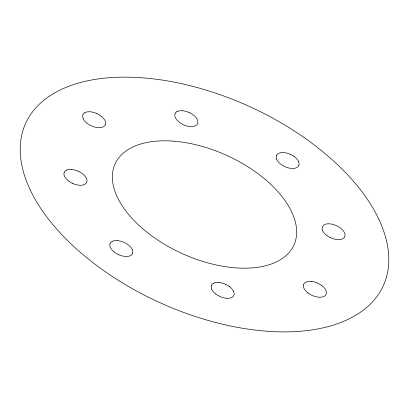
<?xml version="1.0" encoding="UTF-8"?>
<svg xmlns="http://www.w3.org/2000/svg" width="409" height="409" viewBox="0 0 409 409"><rect width="100%" height="100%" fill="white"/><g stroke="black" fill="none" stroke-linecap="round" stroke-linejoin="round"><path stroke-width="0.61" d="M83.17 118.789A12.306 6.759 24.4 0 0 97.848 127.639A12.219 6.708 24.4 0 0 103.293 126.795A12.224 6.713 24.4 0 0 105.271 124.811M84.857 112.628A12.306 6.759 24.4 0 1 96.887 113.559M105.297 124.796A12.306 6.759 24.4 0 0 105.016 120.624A12.219 6.708 24.4 0 0 101.008 116.105M82.92 114.648A12.219 6.708 24.4 0 1 84.893 112.664M96.831 113.605A12.219 6.708 24.4 0 1 100.957 116.064M83.298 118.845A12.224 6.713 24.4 0 1 83.017 114.699M307.967 292.946A12.219 6.708 24.4 0 1 304.005 288.376A12.306 6.759 24.4 0 1 303.688 284.173M303.729 284.229A12.219 6.708 24.4 0 1 311.121 281.412M307.926 292.926A12.306 6.759 24.4 0 0 318.652 297.19A12.219 6.708 24.4 0 0 324.097 296.346A12.219 6.708 24.4 0 0 326.07 294.362A12.306 6.759 24.4 0 0 325.784 290.191A12.306 6.759 24.4 0 0 321.827 285.569M311.131 281.331A12.306 6.759 24.4 0 1 317.691 283.11M317.737 283.207A12.219 6.708 24.4 0 1 321.863 285.666M118.549 254.638A12.311 6.759 24.4 0 0 125.103 256.417A12.214 6.708 24.4 0 0 130.548 255.574A12.224 6.713 24.4 0 0 132.526 253.59M110.133 243.396A12.311 6.759 24.4 0 0 110.42 247.568A12.219 6.708 24.4 0 0 114.423 252.174M112.107 241.402A12.311 6.759 24.4 0 1 117.587 240.553M110.174 243.427A12.214 6.708 24.4 0 1 112.148 241.443M118.61 254.633A12.224 6.713 24.4 0 1 114.484 252.174M117.664 240.656A12.224 6.713 24.4 0 1 124.178 242.425A12.219 6.708 24.4 0 1 132.209 249.393M132.148 249.424A12.219 6.708 24.4 0 1 132.429 253.565M276.479 155.42A12.224 6.713 24.4 0 1 278.452 153.441A12.219 6.708 24.4 0 1 283.897 152.598A12.224 6.713 24.4 0 1 290.385 154.372M298.452 161.391A12.224 6.713 24.4 0 1 298.734 165.533M290.462 154.336A12.311 6.759 24.4 0 1 294.613 156.816M276.837 159.628A12.224 6.713 24.4 0 1 276.55 155.486M294.567 156.877A12.224 6.713 24.4 0 1 298.529 161.453M298.831 165.589A12.219 6.708 24.4 0 1 296.857 167.567A12.224 6.713 24.4 0 1 291.407 168.416A12.311 6.759 24.4 0 1 284.848 166.632A12.219 6.708 24.4 0 1 276.796 159.617M330.743 237.813A12.219 6.708 24.4 0 1 322.681 230.799M330.794 237.828A12.224 6.713 24.4 0 0 342.747 238.749A12.219 6.708 24.4 0 0 344.721 236.765A12.224 6.713 24.4 0 0 340.457 228.058A12.219 6.708 24.4 0 0 336.316 225.615A12.224 6.713 24.4 0 0 329.838 223.846A12.219 6.708 24.4 0 0 324.357 224.684A12.224 6.713 24.4 0 0 322.727 230.809M177.112 111.626A12.219 6.708 24.4 0 1 182.557 110.783M175.118 113.528A12.311 6.759 24.4 0 1 177.107 111.534M189.137 112.48A12.311 6.759 24.4 0 1 193.293 114.96A12.311 6.759 24.4 0 1 197.291 119.576A12.311 6.759 24.4 0 1 197.537 123.717A12.219 6.708 24.4 0 1 195.533 125.716A12.224 6.713 24.4 0 1 190.088 126.56A12.311 6.759 24.4 0 1 183.529 124.781A12.219 6.708 24.4 0 1 179.403 122.317A12.219 6.708 24.4 0 1 175.441 117.741A12.311 6.759 24.4 0 1 175.159 113.569M182.578 110.742A12.306 6.759 24.4 0 1 189.137 112.521M213.472 283.304A12.224 6.713 24.4 0 1 218.917 282.455M215.748 294.035A12.219 6.708 24.4 0 1 211.785 289.46M211.504 285.313A12.219 6.708 24.4 0 1 213.483 283.33M226.453 298.263A12.224 6.713 24.4 0 1 215.804 294.03M211.877 289.48A12.224 6.713 24.4 0 1 211.591 285.334M218.989 282.512A12.224 6.713 24.4 0 1 225.497 284.281M225.477 284.235A12.214 6.708 24.4 0 1 229.602 286.699M226.428 298.273A12.219 6.708 24.4 0 0 231.872 297.43A12.224 6.713 24.4 0 0 233.851 295.446A12.311 6.759 24.4 0 0 233.565 291.274M229.587 286.74A12.219 6.708 24.4 0 1 233.549 291.315M72.659 183.457A12.306 6.759 24.4 0 0 79.213 185.236A12.219 6.708 24.4 0 0 84.663 184.393A12.224 6.713 24.4 0 0 86.636 182.414A12.306 6.759 24.4 0 0 86.381 178.227M68.523 180.998A12.306 6.759 24.4 0 1 64.249 172.22M66.222 170.231A12.306 6.759 24.4 0 1 71.703 169.382M64.285 172.25A12.219 6.708 24.4 0 1 66.258 170.267M72.72 183.457A12.224 6.713 24.4 0 1 68.594 180.993M71.774 169.479A12.224 6.713 24.4 0 1 78.288 171.243M78.262 171.202A12.219 6.708 24.4 0 1 86.319 178.217M378.744 219.04A195.512 107.342 24.4 0 0 315.359 145.829A195.517 107.342 24.4 0 0 249.352 106.437A196.928 108.119 24.4 0 0 144.423 77.976A195.507 107.337 24.4 0 0 57.301 91.478A195.512 107.342 24.4 0 0 25.711 123.191A196.933 108.119 24.4 0 0 30.271 189.96M378.724 219.04A196.928 108.119 24.4 0 1 383.284 285.804A195.507 107.337 24.4 0 1 351.699 317.522A195.512 107.342 24.4 0 1 264.582 331.039A196.933 108.119 24.4 0 1 159.648 302.558A195.507 107.337 24.4 0 1 93.641 263.176A195.512 107.342 24.4 0 1 30.256 189.96M174.459 141.233A97.756 53.671 24.4 0 0 130.9 147.992A97.751 53.666 24.4 0 0 115.103 163.845A98.462 54.054 24.4 0 0 117.388 197.23A97.756 53.671 24.4 0 0 149.07 233.836A97.761 53.676 24.4 0 0 182.071 253.529A98.462 54.06 24.4 0 0 234.536 267.762A97.751 53.666 24.4 0 0 278.094 261.014A97.756 53.671 24.4 0 0 293.892 245.155A98.467 54.06 24.4 0 0 291.612 211.77A97.761 53.671 24.4 0 0 259.925 175.164A97.751 53.671 24.4 0 0 226.923 155.471A98.462 54.06 24.4 0 0 174.459 141.238"/></g></svg>
